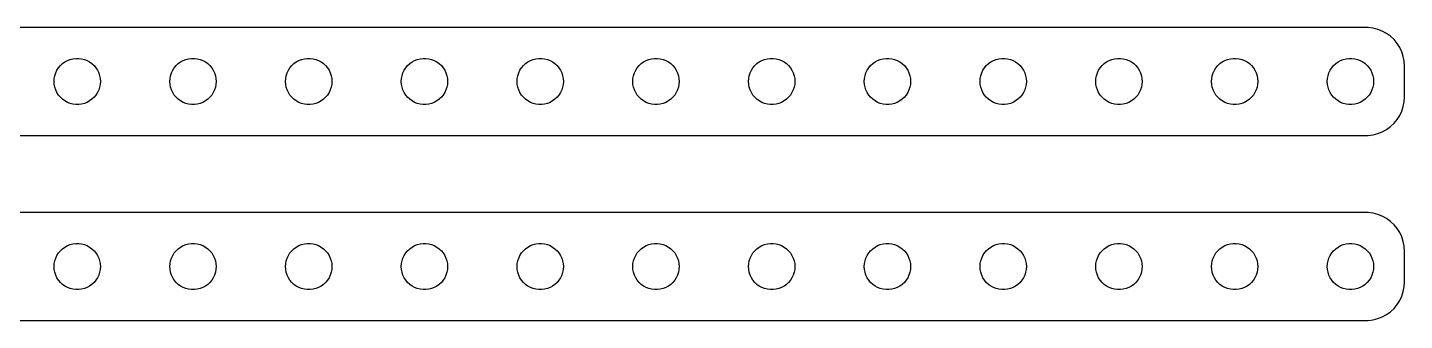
# Model space of a CAD drawing. Header units: metres. Extents: x -172 to 172, y 17 to 55.
# Drawn here: x -6.4 to 172, y 17 to 55 of the extents above; entities that cross this region are included whole.
import ezdxf

# ---------------------------------------------------------------- set-up
doc = ezdxf.new("R2010")
doc.units = ezdxf.units.M

msp = doc.modelspace()

# ---------------------------------------------------------------- linework, layer by layer
for p, q in [((167.314, 54.9901), (-167.314, 54.9901)), ((167.937, 54.9114), (167.314, 54.9901)), ((168.545, 54.7553), (167.937, 54.9114)), ((169.129, 54.5241), (168.545, 54.7553)), ((169.679, 54.2216), (169.129, 54.5241)), ((170.187, 53.8526), (169.679, 54.2216)), ((170.645, 53.4227), (170.187, 53.8526)), ((171.045, 52.9389), (170.645, 53.4227)), ((171.382, 52.4088), (171.045, 52.9389)), ((171.649, 51.8406), (171.382, 52.4088)), ((171.843, 51.2434), (171.649, 51.8406)), ((-2.427, 49.7634), (-2.1869, 50.0536)), ((-2.1869, 50.0536), (-1.9123, 50.3115)), ((-1.9123, 50.3115), (-1.6075, 50.533)), ((-1.6075, 50.533), (-1.2773, 50.7145)), ((-1.2773, 50.7145), (-0.927, 50.8532)), ((-0.927, 50.8532), (-0.5621, 50.9469)), ((-0.5621, 50.9469), (-0.1884, 50.9941)), ((-0.1884, 50.9941), (0.1884, 50.9941)), ((0.1884, 50.9941), (0.5621, 50.9469)), ((0.5621, 50.9469), (0.927, 50.8532)), ((0.927, 50.8532), (1.2773, 50.7145)), ((1.2773, 50.7145), (1.6075, 50.533)), ((1.6075, 50.533), (1.9123, 50.3115)), ((1.9123, 50.3115), (2.1869, 50.0536)), ((2.1869, 50.0536), (2.427, 49.7634)), ((12.5729, 49.7634), (12.8131, 50.0536)), ((12.8131, 50.0536), (13.0877, 50.3115)), ((13.0877, 50.3115), (13.3925, 50.533)), ((13.3925, 50.533), (13.7227, 50.7145)), ((13.7227, 50.7145), (14.0729, 50.8532)), ((14.0729, 50.8532), (14.4379, 50.9469)), ((14.4379, 50.9469), (14.8116, 50.9941)), ((14.8116, 50.9941), (15.1884, 50.9941)), ((15.1884, 50.9941), (15.5621, 50.9469)), ((15.5621, 50.9469), (15.927, 50.8532)), ((15.927, 50.8532), (16.2773, 50.7145)), ((16.2773, 50.7145), (16.6075, 50.533)), ((16.6075, 50.533), (16.9123, 50.3115)), ((16.9123, 50.3115), (17.1869, 50.0536)), ((17.1869, 50.0536), (17.427, 49.7634)), ((27.5729, 49.7634), (27.8131, 50.0536)), ((27.8131, 50.0536), (28.0877, 50.3115)), ((28.0877, 50.3115), (28.3925, 50.533)), ((28.3925, 50.533), (28.7227, 50.7145)), ((28.7227, 50.7145), (29.0729, 50.8532)), ((29.0729, 50.8532), (29.4379, 50.9469)), ((29.4379, 50.9469), (29.8116, 50.9941)), ((29.8116, 50.9941), (30.1884, 50.9941)), ((30.1884, 50.9941), (30.5621, 50.9469)), ((30.5621, 50.9469), (30.927, 50.8532)), ((30.927, 50.8532), (31.2773, 50.7145)), ((31.2773, 50.7145), (31.6075, 50.533)), ((31.6075, 50.533), (31.9123, 50.3115)), ((31.9123, 50.3115), (32.1869, 50.0536)), ((32.1869, 50.0536), (32.427, 49.7634)), ((42.5729, 49.7634), (42.8131, 50.0536)), ((42.8131, 50.0536), (43.0877, 50.3115)), ((43.0877, 50.3115), (43.3925, 50.533)), ((43.3925, 50.533), (43.7227, 50.7145)), ((43.7227, 50.7145), (44.0729, 50.8532)), ((44.0729, 50.8532), (44.4379, 50.9469)), ((44.4379, 50.9469), (44.8116, 50.9941)), ((44.8116, 50.9941), (45.1884, 50.9941)), ((45.1884, 50.9941), (45.5621, 50.9469)), ((45.5621, 50.9469), (45.927, 50.8532)), ((45.927, 50.8532), (46.2773, 50.7145)), ((46.2773, 50.7145), (46.6075, 50.533)), ((46.6075, 50.533), (46.9123, 50.3115)), ((46.9123, 50.3115), (47.1869, 50.0536)), ((47.1869, 50.0536), (47.427, 49.7634)), ((57.5729, 49.7634), (57.8131, 50.0536)), ((57.8131, 50.0536), (58.0877, 50.3115)), ((58.0877, 50.3115), (58.3925, 50.533)), ((58.3925, 50.533), (58.7227, 50.7145)), ((58.7227, 50.7145), (59.0729, 50.8532)), ((59.0729, 50.8532), (59.4379, 50.9469)), ((59.4379, 50.9469), (59.8116, 50.9941)), ((59.8116, 50.9941), (60.1884, 50.9941)), ((60.1884, 50.9941), (60.5621, 50.9469)), ((60.5621, 50.9469), (60.927, 50.8532)), ((60.927, 50.8532), (61.2773, 50.7145)), ((61.2773, 50.7145), (61.6075, 50.533)), ((61.6075, 50.533), (61.9123, 50.3115)), ((61.9123, 50.3115), (62.1869, 50.0536)), ((62.1869, 50.0536), (62.427, 49.7634)), ((72.573, 49.7634), (72.8131, 50.0536)), ((72.8131, 50.0536), (73.0877, 50.3115)), ((73.0877, 50.3115), (73.3925, 50.533)), ((73.3925, 50.533), (73.7227, 50.7145)), ((73.7227, 50.7145), (74.073, 50.8532)), ((74.073, 50.8532), (74.4379, 50.9469)), ((74.4379, 50.9469), (74.8116, 50.9941)), ((74.8116, 50.9941), (75.1884, 50.9941)), ((75.1884, 50.9941), (75.5621, 50.9469)), ((75.5621, 50.9469), (75.927, 50.8532)), ((75.927, 50.8532), (76.2773, 50.7145)), ((76.2773, 50.7145), (76.6075, 50.533)), ((76.6075, 50.533), (76.9123, 50.3115)), ((76.9123, 50.3115), (77.1869, 50.0536)), ((77.1869, 50.0536), (77.427, 49.7634)), ((87.573, 49.7634), (87.8131, 50.0536)), ((87.8131, 50.0536), (88.0877, 50.3115)), ((88.0877, 50.3115), (88.3925, 50.533)), ((88.3925, 50.533), (88.7227, 50.7145)), ((88.7227, 50.7145), (89.073, 50.8532)), ((89.073, 50.8532), (89.4379, 50.9469)), ((89.4379, 50.9469), (89.8116, 50.9941)), ((89.8116, 50.9941), (90.1884, 50.9941)), ((90.1884, 50.9941), (90.5621, 50.9469)), ((90.5621, 50.9469), (90.927, 50.8532)), ((90.927, 50.8532), (91.2773, 50.7145)), ((91.2773, 50.7145), (91.6075, 50.533)), ((91.6075, 50.533), (91.9123, 50.3115)), ((91.9123, 50.3115), (92.1869, 50.0536)), ((92.1869, 50.0536), (92.427, 49.7634)), ((102.573, 49.7634), (102.813, 50.0536)), ((102.813, 50.0536), (103.088, 50.3115)), ((103.088, 50.3115), (103.393, 50.533)), ((103.393, 50.533), (103.723, 50.7145)), ((103.723, 50.7145), (104.073, 50.8532)), ((104.073, 50.8532), (104.438, 50.9469)), ((104.438, 50.9469), (104.812, 50.9941)), ((104.812, 50.9941), (105.188, 50.9941)), ((105.188, 50.9941), (105.562, 50.9469)), ((105.562, 50.9469), (105.927, 50.8532)), ((105.927, 50.8532), (106.277, 50.7145)), ((106.277, 50.7145), (106.607, 50.533)), ((106.607, 50.533), (106.912, 50.3115)), ((106.912, 50.3115), (107.187, 50.0536)), ((107.187, 50.0536), (107.427, 49.7634)), ((117.573, 49.7634), (117.813, 50.0536)), ((117.813, 50.0536), (118.088, 50.3115)), ((118.088, 50.3115), (118.393, 50.533)), ((118.393, 50.533), (118.723, 50.7145)), ((118.723, 50.7145), (119.073, 50.8532)), ((119.073, 50.8532), (119.438, 50.9469)), ((119.438, 50.9469), (119.812, 50.9941)), ((119.812, 50.9941), (120.188, 50.9941)), ((120.188, 50.9941), (120.562, 50.9469)), ((120.562, 50.9469), (120.927, 50.8532)), ((120.927, 50.8532), (121.277, 50.7145)), ((121.277, 50.7145), (121.607, 50.533)), ((121.607, 50.533), (121.912, 50.3115)), ((121.912, 50.3115), (122.187, 50.0536)), ((122.187, 50.0536), (122.427, 49.7634)), ((132.573, 49.7634), (132.813, 50.0536)), ((132.813, 50.0536), (133.088, 50.3115)), ((133.088, 50.3115), (133.393, 50.533)), ((133.393, 50.533), (133.723, 50.7145)), ((133.723, 50.7145), (134.073, 50.8532)), ((134.073, 50.8532), (134.438, 50.9469)), ((134.438, 50.9469), (134.812, 50.9941)), ((134.812, 50.9941), (135.188, 50.9941)), ((135.188, 50.9941), (135.562, 50.9469)), ((135.562, 50.9469), (135.927, 50.8532)), ((135.927, 50.8532), (136.277, 50.7145)), ((136.277, 50.7145), (136.607, 50.533)), ((136.607, 50.533), (136.912, 50.3115)), ((136.912, 50.3115), (137.187, 50.0536)), ((137.187, 50.0536), (137.427, 49.7634)), ((147.573, 49.7634), (147.813, 50.0536)), ((147.813, 50.0536), (148.088, 50.3115)), ((148.088, 50.3115), (148.393, 50.533)), ((148.393, 50.533), (148.723, 50.7145)), ((148.723, 50.7145), (149.073, 50.8532)), ((149.073, 50.8532), (149.438, 50.9469)), ((149.438, 50.9469), (149.812, 50.9941)), ((149.812, 50.9941), (150.188, 50.9941)), ((150.188, 50.9941), (150.562, 50.9469)), ((150.562, 50.9469), (150.927, 50.8532)), ((150.927, 50.8532), (151.277, 50.7145)), ((151.277, 50.7145), (151.607, 50.533)), ((151.607, 50.533), (151.912, 50.3115)), ((151.912, 50.3115), (152.187, 50.0536)), ((152.187, 50.0536), (152.427, 49.7634)), ((162.573, 49.7634), (162.813, 50.0536)), ((162.813, 50.0536), (163.088, 50.3115)), ((163.088, 50.3115), (163.393, 50.533)), ((163.393, 50.533), (163.723, 50.7145)), ((163.723, 50.7145), (164.073, 50.8532)), ((164.073, 50.8532), (164.438, 50.9469)), ((164.438, 50.9469), (164.812, 50.9941)), ((164.812, 50.9941), (165.188, 50.9941)), ((165.188, 50.9941), (165.562, 50.9469)), ((165.562, 50.9469), (165.927, 50.8532)), ((165.927, 50.8532), (166.277, 50.7145)), ((166.277, 50.7145), (166.607, 50.533)), ((166.607, 50.533), (166.912, 50.3115)), ((166.912, 50.3115), (167.187, 50.0536)), ((167.187, 50.0536), (167.427, 49.7634)), ((171.961, 50.6267), (171.843, 51.2434)), ((172, 50), (171.961, 50.6267)), ((172, 46), (172, 50)), ((-3, 48), (-2.9763, 48.376)), ((-2.9763, 48.376), (-2.9057, 48.7461)), ((-2.9057, 48.7461), (-2.7893, 49.1044)), ((-2.7893, 49.1044), (-2.6289, 49.4453)), ((-2.6289, 49.4453), (-2.427, 49.7634)), ((2.427, 49.7634), (2.6289, 49.4453)), ((2.6289, 49.4453), (2.7893, 49.1044)), ((2.7893, 49.1044), (2.9057, 48.7461)), ((2.9057, 48.7461), (2.9763, 48.376)), ((2.9763, 48.376), (3, 48)), ((12, 48), (12.0237, 48.376)), ((12.0237, 48.376), (12.0942, 48.7461)), ((12.0942, 48.7461), (12.2107, 49.1044)), ((12.2107, 49.1044), (12.3711, 49.4453)), ((12.3711, 49.4453), (12.5729, 49.7634)), ((17.427, 49.7634), (17.6289, 49.4453)), ((17.6289, 49.4453), (17.7893, 49.1044)), ((17.7893, 49.1044), (17.9057, 48.7461)), ((17.9057, 48.7461), (17.9763, 48.376)), ((17.9763, 48.376), (18, 48)), ((27, 48), (27.0237, 48.376)), ((27.0237, 48.376), (27.0942, 48.7461)), ((27.0942, 48.7461), (27.2107, 49.1044)), ((27.2107, 49.1044), (27.3711, 49.4453)), ((27.3711, 49.4453), (27.5729, 49.7634)), ((32.427, 49.7634), (32.6289, 49.4453)), ((32.6289, 49.4453), (32.7893, 49.1044)), ((32.7893, 49.1044), (32.9057, 48.7461)), ((32.9057, 48.7461), (32.9763, 48.376)), ((32.9763, 48.376), (33, 48)), ((42, 48), (42.0237, 48.376)), ((42.0237, 48.376), (42.0942, 48.7461)), ((42.0942, 48.7461), (42.2107, 49.1044)), ((42.2107, 49.1044), (42.3711, 49.4453)), ((42.3711, 49.4453), (42.5729, 49.7634)), ((47.427, 49.7634), (47.6289, 49.4453)), ((47.6289, 49.4453), (47.7893, 49.1044)), ((47.7893, 49.1044), (47.9057, 48.7461)), ((47.9057, 48.7461), (47.9763, 48.376)), ((47.9763, 48.376), (48, 48)), ((57, 48), (57.0237, 48.376)), ((57.0237, 48.376), (57.0942, 48.7461)), ((57.0942, 48.7461), (57.2107, 49.1044)), ((57.2107, 49.1044), (57.3711, 49.4453)), ((57.3711, 49.4453), (57.5729, 49.7634)), ((62.427, 49.7634), (62.6289, 49.4453)), ((62.6289, 49.4453), (62.7893, 49.1044)), ((62.7893, 49.1044), (62.9057, 48.7461)), ((62.9057, 48.7461), (62.9763, 48.376)), ((62.9763, 48.376), (63, 48)), ((72, 48), (72.0237, 48.376)), ((72.0237, 48.376), (72.0943, 48.7461)), ((72.0943, 48.7461), (72.2107, 49.1044)), ((72.2107, 49.1044), (72.3711, 49.4453)), ((72.3711, 49.4453), (72.573, 49.7634)), ((77.427, 49.7634), (77.6289, 49.4453)), ((77.6289, 49.4453), (77.7893, 49.1044)), ((77.7893, 49.1044), (77.9057, 48.7461)), ((77.9057, 48.7461), (77.9763, 48.376)), ((77.9763, 48.376), (78, 48)), ((87, 48), (87.0237, 48.376)), ((87.0237, 48.376), (87.0943, 48.7461)), ((87.0943, 48.7461), (87.2107, 49.1044)), ((87.2107, 49.1044), (87.3711, 49.4453)), ((87.3711, 49.4453), (87.573, 49.7634)), ((92.427, 49.7634), (92.6289, 49.4453)), ((92.6289, 49.4453), (92.7893, 49.1044)), ((92.7893, 49.1044), (92.9057, 48.7461)), ((92.9057, 48.7461), (92.9763, 48.376)), ((92.9763, 48.376), (93, 48)), ((102, 48), (102.024, 48.376)), ((102.024, 48.376), (102.094, 48.7461)), ((102.094, 48.7461), (102.211, 49.1044)), ((102.211, 49.1044), (102.371, 49.4453)), ((102.371, 49.4453), (102.573, 49.7634)), ((107.427, 49.7634), (107.629, 49.4453)), ((107.629, 49.4453), (107.789, 49.1044)), ((107.789, 49.1044), (107.906, 48.7461)), ((107.906, 48.7461), (107.976, 48.376)), ((107.976, 48.376), (108, 48)), ((117, 48), (117.024, 48.376)), ((117.024, 48.376), (117.094, 48.7461)), ((117.094, 48.7461), (117.211, 49.1044)), ((117.211, 49.1044), (117.371, 49.4453)), ((117.371, 49.4453), (117.573, 49.7634)), ((122.427, 49.7634), (122.629, 49.4453)), ((122.629, 49.4453), (122.789, 49.1044)), ((122.789, 49.1044), (122.906, 48.7461)), ((122.906, 48.7461), (122.976, 48.376)), ((122.976, 48.376), (123, 48)), ((132, 48), (132.024, 48.376)), ((132.024, 48.376), (132.094, 48.7461)), ((132.094, 48.7461), (132.211, 49.1044)), ((132.211, 49.1044), (132.371, 49.4453)), ((132.371, 49.4453), (132.573, 49.7634)), ((137.427, 49.7634), (137.629, 49.4453)), ((137.629, 49.4453), (137.789, 49.1044)), ((137.789, 49.1044), (137.906, 48.7461)), ((137.906, 48.7461), (137.976, 48.376)), ((137.976, 48.376), (138, 48)), ((147, 48), (147.024, 48.376)), ((147.024, 48.376), (147.094, 48.7461)), ((147.094, 48.7461), (147.211, 49.1044)), ((147.211, 49.1044), (147.371, 49.4453)), ((147.371, 49.4453), (147.573, 49.7634)), ((152.427, 49.7634), (152.629, 49.4453)), ((152.629, 49.4453), (152.789, 49.1044)), ((152.789, 49.1044), (152.906, 48.7461)), ((152.906, 48.7461), (152.976, 48.376)), ((152.976, 48.376), (153, 48)), ((162, 48), (162.024, 48.376)), ((162.024, 48.376), (162.094, 48.7461)), ((162.094, 48.7461), (162.211, 49.1044)), ((162.211, 49.1044), (162.371, 49.4453)), ((162.371, 49.4453), (162.573, 49.7634)), ((167.427, 49.7634), (167.629, 49.4453)), ((167.629, 49.4453), (167.789, 49.1044)), ((167.789, 49.1044), (167.906, 48.7461)), ((167.906, 48.7461), (167.976, 48.376)), ((167.976, 48.376), (168, 48)), ((-2.9763, 47.624), (-3, 48)), ((-2.9057, 47.2539), (-2.9763, 47.624)), ((-2.7893, 46.8956), (-2.9057, 47.2539)), ((-2.6289, 46.5547), (-2.7893, 46.8956)), ((-2.427, 46.2366), (-2.6289, 46.5547)), ((2.6289, 46.5547), (2.427, 46.2366)), ((2.7893, 46.8956), (2.6289, 46.5547)), ((2.9057, 47.2539), (2.7893, 46.8956)), ((2.9763, 47.624), (2.9057, 47.2539)), ((3, 48), (2.9763, 47.624)), ((12.0237, 47.624), (12, 48)), ((12.0942, 47.2539), (12.0237, 47.624)), ((12.2107, 46.8956), (12.0942, 47.2539)), ((12.3711, 46.5547), (12.2107, 46.8956)), ((12.5729, 46.2366), (12.3711, 46.5547)), ((17.6289, 46.5547), (17.427, 46.2366)), ((17.7893, 46.8956), (17.6289, 46.5547)), ((17.9057, 47.2539), (17.7893, 46.8956)), ((17.9763, 47.624), (17.9057, 47.2539)), ((18, 48), (17.9763, 47.624)), ((27.0237, 47.624), (27, 48)), ((27.0942, 47.2539), (27.0237, 47.624)), ((27.2107, 46.8956), (27.0942, 47.2539)), ((27.3711, 46.5547), (27.2107, 46.8956)), ((27.5729, 46.2366), (27.3711, 46.5547)), ((32.6289, 46.5547), (32.427, 46.2366)), ((32.7893, 46.8956), (32.6289, 46.5547)), ((32.9057, 47.2539), (32.7893, 46.8956)), ((32.9763, 47.624), (32.9057, 47.2539)), ((33, 48), (32.9763, 47.624)), ((42.0237, 47.624), (42, 48)), ((42.0942, 47.2539), (42.0237, 47.624)), ((42.2107, 46.8956), (42.0942, 47.2539)), ((42.3711, 46.5547), (42.2107, 46.8956)), ((42.5729, 46.2366), (42.3711, 46.5547)), ((47.6289, 46.5547), (47.427, 46.2366)), ((47.7893, 46.8956), (47.6289, 46.5547)), ((47.9057, 47.2539), (47.7893, 46.8956)), ((47.9763, 47.624), (47.9057, 47.2539)), ((48, 48), (47.9763, 47.624)), ((57.0237, 47.624), (57, 48)), ((57.0942, 47.2539), (57.0237, 47.624)), ((57.2107, 46.8956), (57.0942, 47.2539)), ((57.3711, 46.5547), (57.2107, 46.8956)), ((57.5729, 46.2366), (57.3711, 46.5547)), ((62.6289, 46.5547), (62.427, 46.2366)), ((62.7893, 46.8956), (62.6289, 46.5547)), ((62.9057, 47.2539), (62.7893, 46.8956)), ((62.9763, 47.624), (62.9057, 47.2539)), ((63, 48), (62.9763, 47.624)), ((72.0237, 47.624), (72, 48)), ((72.0943, 47.2539), (72.0237, 47.624)), ((72.2107, 46.8956), (72.0943, 47.2539)), ((72.3711, 46.5547), (72.2107, 46.8956)), ((72.573, 46.2366), (72.3711, 46.5547)), ((77.6289, 46.5547), (77.427, 46.2366)), ((77.7893, 46.8956), (77.6289, 46.5547)), ((77.9057, 47.2539), (77.7893, 46.8956)), ((77.9763, 47.624), (77.9057, 47.2539)), ((78, 48), (77.9763, 47.624)), ((87.0237, 47.624), (87, 48)), ((87.0943, 47.2539), (87.0237, 47.624)), ((87.2107, 46.8956), (87.0943, 47.2539)), ((87.3711, 46.5547), (87.2107, 46.8956)), ((87.573, 46.2366), (87.3711, 46.5547)), ((92.6289, 46.5547), (92.427, 46.2366)), ((92.7893, 46.8956), (92.6289, 46.5547)), ((92.9057, 47.2539), (92.7893, 46.8956)), ((92.9763, 47.624), (92.9057, 47.2539)), ((93, 48), (92.9763, 47.624)), ((102.024, 47.624), (102, 48)), ((102.094, 47.2539), (102.024, 47.624)), ((102.211, 46.8956), (102.094, 47.2539)), ((102.371, 46.5547), (102.211, 46.8956)), ((102.573, 46.2366), (102.371, 46.5547)), ((107.629, 46.5547), (107.427, 46.2366)), ((107.789, 46.8956), (107.629, 46.5547)), ((107.906, 47.2539), (107.789, 46.8956)), ((107.976, 47.624), (107.906, 47.2539)), ((108, 48), (107.976, 47.624)), ((117.024, 47.624), (117, 48)), ((117.094, 47.2539), (117.024, 47.624)), ((117.211, 46.8956), (117.094, 47.2539)), ((117.371, 46.5547), (117.211, 46.8956)), ((117.573, 46.2366), (117.371, 46.5547)), ((122.629, 46.5547), (122.427, 46.2366)), ((122.789, 46.8956), (122.629, 46.5547)), ((122.906, 47.2539), (122.789, 46.8956)), ((122.976, 47.624), (122.906, 47.2539)), ((123, 48), (122.976, 47.624)), ((132.024, 47.624), (132, 48)), ((132.094, 47.2539), (132.024, 47.624)), ((132.211, 46.8956), (132.094, 47.2539)), ((132.371, 46.5547), (132.211, 46.8956)), ((132.573, 46.2366), (132.371, 46.5547)), ((137.629, 46.5547), (137.427, 46.2366)), ((137.789, 46.8956), (137.629, 46.5547)), ((137.906, 47.2539), (137.789, 46.8956)), ((137.976, 47.624), (137.906, 47.2539)), ((138, 48), (137.976, 47.624)), ((147.024, 47.624), (147, 48)), ((147.094, 47.2539), (147.024, 47.624)), ((147.211, 46.8956), (147.094, 47.2539)), ((147.371, 46.5547), (147.211, 46.8956)), ((147.573, 46.2366), (147.371, 46.5547)), ((152.629, 46.5547), (152.427, 46.2366)), ((152.789, 46.8956), (152.629, 46.5547)), ((152.906, 47.2539), (152.789, 46.8956)), ((152.976, 47.624), (152.906, 47.2539)), ((153, 48), (152.976, 47.624)), ((162.024, 47.624), (162, 48)), ((162.094, 47.2539), (162.024, 47.624)), ((162.211, 46.8956), (162.094, 47.2539)), ((162.371, 46.5547), (162.211, 46.8956)), ((162.573, 46.2366), (162.371, 46.5547)), ((167.629, 46.5547), (167.427, 46.2366)), ((167.789, 46.8956), (167.629, 46.5547)), ((167.906, 47.2539), (167.789, 46.8956)), ((167.976, 47.624), (167.906, 47.2539)), ((168, 48), (167.976, 47.624)), ((-2.1869, 45.9464), (-2.427, 46.2366)), ((-1.9123, 45.6885), (-2.1869, 45.9464)), ((-1.6075, 45.467), (-1.9123, 45.6885)), ((-1.2773, 45.2855), (-1.6075, 45.467)), ((-0.927, 45.1468), (-1.2773, 45.2855)), ((-0.5621, 45.0531), (-0.927, 45.1468)), ((-0.1884, 45.0059), (-0.5621, 45.0531)), ((0.1884, 45.0059), (-0.1884, 45.0059)), ((0.5621, 45.0531), (0.1884, 45.0059)), ((0.927, 45.1468), (0.5621, 45.0531)), ((1.2773, 45.2855), (0.927, 45.1468)), ((1.6075, 45.467), (1.2773, 45.2855)), ((1.9123, 45.6885), (1.6075, 45.467)), ((2.1869, 45.9464), (1.9123, 45.6885)), ((2.427, 46.2366), (2.1869, 45.9464)), ((12.8131, 45.9464), (12.5729, 46.2366)), ((13.0877, 45.6885), (12.8131, 45.9464)), ((13.3925, 45.467), (13.0877, 45.6885)), ((13.7227, 45.2855), (13.3925, 45.467)), ((14.0729, 45.1468), (13.7227, 45.2855)), ((14.4379, 45.0531), (14.0729, 45.1468)), ((14.8116, 45.0059), (14.4379, 45.0531)), ((15.1884, 45.0059), (14.8116, 45.0059)), ((15.5621, 45.0531), (15.1884, 45.0059)), ((15.927, 45.1468), (15.5621, 45.0531)), ((16.2773, 45.2855), (15.927, 45.1468)), ((16.6075, 45.467), (16.2773, 45.2855)), ((16.9123, 45.6885), (16.6075, 45.467)), ((17.1869, 45.9464), (16.9123, 45.6885)), ((17.427, 46.2366), (17.1869, 45.9464)), ((27.8131, 45.9464), (27.5729, 46.2366)), ((28.0877, 45.6885), (27.8131, 45.9464)), ((28.3925, 45.467), (28.0877, 45.6885)), ((28.7227, 45.2855), (28.3925, 45.467)), ((29.0729, 45.1468), (28.7227, 45.2855)), ((29.4379, 45.0531), (29.0729, 45.1468)), ((29.8116, 45.0059), (29.4379, 45.0531)), ((30.1884, 45.0059), (29.8116, 45.0059)), ((30.5621, 45.0531), (30.1884, 45.0059)), ((30.927, 45.1468), (30.5621, 45.0531)), ((31.2773, 45.2855), (30.927, 45.1468)), ((31.6075, 45.467), (31.2773, 45.2855)), ((31.9123, 45.6885), (31.6075, 45.467)), ((32.1869, 45.9464), (31.9123, 45.6885)), ((32.427, 46.2366), (32.1869, 45.9464)), ((42.8131, 45.9464), (42.5729, 46.2366)), ((43.0877, 45.6885), (42.8131, 45.9464)), ((43.3925, 45.467), (43.0877, 45.6885)), ((43.7227, 45.2855), (43.3925, 45.467)), ((44.0729, 45.1468), (43.7227, 45.2855)), ((44.4379, 45.0531), (44.0729, 45.1468)), ((44.8116, 45.0059), (44.4379, 45.0531)), ((45.1884, 45.0059), (44.8116, 45.0059)), ((45.5621, 45.0531), (45.1884, 45.0059)), ((45.927, 45.1468), (45.5621, 45.0531)), ((46.2773, 45.2855), (45.927, 45.1468)), ((46.6075, 45.467), (46.2773, 45.2855)), ((46.9123, 45.6885), (46.6075, 45.467)), ((47.1869, 45.9464), (46.9123, 45.6885)), ((47.427, 46.2366), (47.1869, 45.9464)), ((57.8131, 45.9464), (57.5729, 46.2366)), ((58.0877, 45.6885), (57.8131, 45.9464)), ((58.3925, 45.467), (58.0877, 45.6885)), ((58.7227, 45.2855), (58.3925, 45.467)), ((59.0729, 45.1468), (58.7227, 45.2855)), ((59.4379, 45.0531), (59.0729, 45.1468)), ((59.8116, 45.0059), (59.4379, 45.0531)), ((60.1884, 45.0059), (59.8116, 45.0059)), ((60.5621, 45.0531), (60.1884, 45.0059)), ((60.927, 45.1468), (60.5621, 45.0531)), ((61.2773, 45.2855), (60.927, 45.1468)), ((61.6075, 45.467), (61.2773, 45.2855)), ((61.9123, 45.6885), (61.6075, 45.467)), ((62.1869, 45.9464), (61.9123, 45.6885)), ((62.427, 46.2366), (62.1869, 45.9464)), ((72.8131, 45.9464), (72.573, 46.2366)), ((73.0877, 45.6885), (72.8131, 45.9464)), ((73.3925, 45.467), (73.0877, 45.6885)), ((73.7227, 45.2855), (73.3925, 45.467)), ((74.073, 45.1468), (73.7227, 45.2855)), ((74.4379, 45.0531), (74.073, 45.1468)), ((74.8116, 45.0059), (74.4379, 45.0531)), ((75.1884, 45.0059), (74.8116, 45.0059)), ((75.5621, 45.0531), (75.1884, 45.0059)), ((75.927, 45.1468), (75.5621, 45.0531)), ((76.2773, 45.2855), (75.927, 45.1468)), ((76.6075, 45.467), (76.2773, 45.2855)), ((76.9123, 45.6885), (76.6075, 45.467)), ((77.1869, 45.9464), (76.9123, 45.6885)), ((77.427, 46.2366), (77.1869, 45.9464)), ((87.8131, 45.9464), (87.573, 46.2366)), ((88.0877, 45.6885), (87.8131, 45.9464)), ((88.3925, 45.467), (88.0877, 45.6885)), ((88.7227, 45.2855), (88.3925, 45.467)), ((89.073, 45.1468), (88.7227, 45.2855)), ((89.4379, 45.0531), (89.073, 45.1468)), ((89.8116, 45.0059), (89.4379, 45.0531)), ((90.1884, 45.0059), (89.8116, 45.0059)), ((90.5621, 45.0531), (90.1884, 45.0059)), ((90.927, 45.1468), (90.5621, 45.0531)), ((91.2773, 45.2855), (90.927, 45.1468)), ((91.6075, 45.467), (91.2773, 45.2855)), ((91.9123, 45.6885), (91.6075, 45.467)), ((92.1869, 45.9464), (91.9123, 45.6885)), ((92.427, 46.2366), (92.1869, 45.9464)), ((102.813, 45.9464), (102.573, 46.2366)), ((103.088, 45.6885), (102.813, 45.9464)), ((103.393, 45.467), (103.088, 45.6885)), ((103.723, 45.2855), (103.393, 45.467)), ((104.073, 45.1468), (103.723, 45.2855)), ((104.438, 45.0531), (104.073, 45.1468)), ((104.812, 45.0059), (104.438, 45.0531)), ((105.188, 45.0059), (104.812, 45.0059)), ((105.562, 45.0531), (105.188, 45.0059)), ((105.927, 45.1468), (105.562, 45.0531)), ((106.277, 45.2855), (105.927, 45.1468)), ((106.607, 45.467), (106.277, 45.2855)), ((106.912, 45.6885), (106.607, 45.467)), ((107.187, 45.9464), (106.912, 45.6885)), ((107.427, 46.2366), (107.187, 45.9464)), ((117.813, 45.9464), (117.573, 46.2366)), ((118.088, 45.6885), (117.813, 45.9464)), ((118.393, 45.467), (118.088, 45.6885)), ((118.723, 45.2855), (118.393, 45.467)), ((119.073, 45.1468), (118.723, 45.2855)), ((119.438, 45.0531), (119.073, 45.1468)), ((119.812, 45.0059), (119.438, 45.0531)), ((120.188, 45.0059), (119.812, 45.0059)), ((120.562, 45.0531), (120.188, 45.0059)), ((120.927, 45.1468), (120.562, 45.0531)), ((121.277, 45.2855), (120.927, 45.1468)), ((121.607, 45.467), (121.277, 45.2855)), ((121.912, 45.6885), (121.607, 45.467)), ((122.187, 45.9464), (121.912, 45.6885)), ((122.427, 46.2366), (122.187, 45.9464)), ((132.813, 45.9464), (132.573, 46.2366)), ((133.088, 45.6885), (132.813, 45.9464)), ((133.393, 45.467), (133.088, 45.6885)), ((133.723, 45.2855), (133.393, 45.467)), ((134.073, 45.1468), (133.723, 45.2855)), ((134.438, 45.0531), (134.073, 45.1468)), ((134.812, 45.0059), (134.438, 45.0531)), ((135.188, 45.0059), (134.812, 45.0059)), ((135.562, 45.0531), (135.188, 45.0059)), ((135.927, 45.1468), (135.562, 45.0531)), ((136.277, 45.2855), (135.927, 45.1468)), ((136.607, 45.467), (136.277, 45.2855)), ((136.912, 45.6885), (136.607, 45.467)), ((137.187, 45.9464), (136.912, 45.6885)), ((137.427, 46.2366), (137.187, 45.9464)), ((147.813, 45.9464), (147.573, 46.2366)), ((148.088, 45.6885), (147.813, 45.9464)), ((148.393, 45.467), (148.088, 45.6885)), ((148.723, 45.2855), (148.393, 45.467)), ((149.073, 45.1468), (148.723, 45.2855)), ((149.438, 45.0531), (149.073, 45.1468)), ((149.812, 45.0059), (149.438, 45.0531)), ((150.188, 45.0059), (149.812, 45.0059)), ((150.562, 45.0531), (150.188, 45.0059)), ((150.927, 45.1468), (150.562, 45.0531)), ((151.277, 45.2855), (150.927, 45.1468)), ((151.607, 45.467), (151.277, 45.2855)), ((151.912, 45.6885), (151.607, 45.467)), ((152.187, 45.9464), (151.912, 45.6885)), ((152.427, 46.2366), (152.187, 45.9464)), ((162.813, 45.9464), (162.573, 46.2366)), ((163.088, 45.6885), (162.813, 45.9464)), ((163.393, 45.467), (163.088, 45.6885)), ((163.723, 45.2855), (163.393, 45.467)), ((164.073, 45.1468), (163.723, 45.2855)), ((164.438, 45.0531), (164.073, 45.1468)), ((164.812, 45.0059), (164.438, 45.0531)), ((165.188, 45.0059), (164.812, 45.0059)), ((165.562, 45.0531), (165.188, 45.0059)), ((165.927, 45.1468), (165.562, 45.0531)), ((166.277, 45.2855), (165.927, 45.1468)), ((166.607, 45.467), (166.277, 45.2855)), ((166.912, 45.6885), (166.607, 45.467)), ((167.187, 45.9464), (166.912, 45.6885)), ((167.427, 46.2366), (167.187, 45.9464)), ((171.649, 44.1594), (171.843, 44.7566)), ((171.843, 44.7566), (171.961, 45.3733)), ((171.961, 45.3733), (172, 46)), ((170.645, 42.5773), (171.045, 43.0611)), ((171.045, 43.0611), (171.382, 43.5912)), ((171.382, 43.5912), (171.649, 44.1594)), ((167.314, 41.0099), (167.937, 41.0886)), ((167.937, 41.0886), (168.545, 41.2447)), ((168.545, 41.2447), (169.129, 41.4759)), ((169.129, 41.4759), (169.679, 41.7784)), ((169.679, 41.7784), (170.187, 42.1474)), ((170.187, 42.1474), (170.645, 42.5773)), ((-167.314, 41.0099), (167.314, 41.0099)), ((167.314, 30.9901), (-167.314, 30.9901)), ((167.937, 30.9114), (167.314, 30.9901)), ((168.545, 30.7553), (167.937, 30.9114)), ((169.129, 30.5241), (168.545, 30.7553)), ((169.679, 30.2216), (169.129, 30.5241)), ((170.187, 29.8526), (169.679, 30.2216)), ((170.645, 29.4227), (170.187, 29.8526)), ((171.045, 28.9389), (170.645, 29.4227)), ((171.382, 28.4088), (171.045, 28.9389)), ((-1.2773, 26.7145), (-0.927, 26.8532)), ((-0.927, 26.8532), (-0.5621, 26.9469)), ((-0.5621, 26.9469), (-0.1884, 26.9941)), ((-0.1884, 26.9941), (0.1884, 26.9941)), ((0.1884, 26.9941), (0.5621, 26.9469)), ((0.5621, 26.9469), (0.927, 26.8532)), ((0.927, 26.8532), (1.2773, 26.7145)), ((13.7227, 26.7145), (14.0729, 26.8532)), ((14.0729, 26.8532), (14.4379, 26.9469)), ((14.4379, 26.9469), (14.8116, 26.9941)), ((14.8116, 26.9941), (15.1884, 26.9941)), ((15.1884, 26.9941), (15.5621, 26.9469)), ((15.5621, 26.9469), (15.927, 26.8532)), ((15.927, 26.8532), (16.2773, 26.7145)), ((28.7227, 26.7145), (29.0729, 26.8532)), ((29.0729, 26.8532), (29.4379, 26.9469)), ((29.4379, 26.9469), (29.8116, 26.9941)), ((29.8116, 26.9941), (30.1884, 26.9941)), ((30.1884, 26.9941), (30.5621, 26.9469)), ((30.5621, 26.9469), (30.927, 26.8532)), ((30.927, 26.8532), (31.2773, 26.7145)), ((43.7227, 26.7145), (44.0729, 26.8532)), ((44.0729, 26.8532), (44.4379, 26.9469)), ((44.4379, 26.9469), (44.8116, 26.9941)), ((44.8116, 26.9941), (45.1884, 26.9941)), ((45.1884, 26.9941), (45.5621, 26.9469)), ((45.5621, 26.9469), (45.927, 26.8532)), ((45.927, 26.8532), (46.2773, 26.7145)), ((58.7227, 26.7145), (59.0729, 26.8532)), ((59.0729, 26.8532), (59.4379, 26.9469)), ((59.4379, 26.9469), (59.8116, 26.9941)), ((59.8116, 26.9941), (60.1884, 26.9941)), ((60.1884, 26.9941), (60.5621, 26.9469)), ((60.5621, 26.9469), (60.927, 26.8532)), ((60.927, 26.8532), (61.2773, 26.7145)), ((73.7227, 26.7145), (74.073, 26.8532)), ((74.073, 26.8532), (74.4379, 26.9469)), ((74.4379, 26.9469), (74.8116, 26.9941)), ((74.8116, 26.9941), (75.1884, 26.9941)), ((75.1884, 26.9941), (75.5621, 26.9469)), ((75.5621, 26.9469), (75.927, 26.8532)), ((75.927, 26.8532), (76.2773, 26.7145)), ((88.7227, 26.7145), (89.073, 26.8532)), ((89.073, 26.8532), (89.4379, 26.9469)), ((89.4379, 26.9469), (89.8116, 26.9941)), ((89.8116, 26.9941), (90.1884, 26.9941)), ((90.1884, 26.9941), (90.5621, 26.9469)), ((90.5621, 26.9469), (90.927, 26.8532)), ((90.927, 26.8532), (91.2773, 26.7145)), ((103.723, 26.7145), (104.073, 26.8532)), ((104.073, 26.8532), (104.438, 26.9469)), ((104.438, 26.9469), (104.812, 26.9941)), ((104.812, 26.9941), (105.188, 26.9941)), ((105.188, 26.9941), (105.562, 26.9469)), ((105.562, 26.9469), (105.927, 26.8532)), ((105.927, 26.8532), (106.277, 26.7145)), ((118.723, 26.7145), (119.073, 26.8532)), ((119.073, 26.8532), (119.438, 26.9469)), ((119.438, 26.9469), (119.812, 26.9941)), ((119.812, 26.9941), (120.188, 26.9941)), ((120.188, 26.9941), (120.562, 26.9469)), ((120.562, 26.9469), (120.927, 26.8532)), ((120.927, 26.8532), (121.277, 26.7145)), ((133.723, 26.7145), (134.073, 26.8532)), ((134.073, 26.8532), (134.438, 26.9469)), ((134.438, 26.9469), (134.812, 26.9941)), ((134.812, 26.9941), (135.188, 26.9941)), ((135.188, 26.9941), (135.562, 26.9469)), ((135.562, 26.9469), (135.927, 26.8532)), ((135.927, 26.8532), (136.277, 26.7145)), ((148.723, 26.7145), (149.073, 26.8532)), ((149.073, 26.8532), (149.438, 26.9469)), ((149.438, 26.9469), (149.812, 26.9941)), ((149.812, 26.9941), (150.188, 26.9941)), ((150.188, 26.9941), (150.562, 26.9469)), ((150.562, 26.9469), (150.927, 26.8532)), ((150.927, 26.8532), (151.277, 26.7145)), ((163.723, 26.7145), (164.073, 26.8532)), ((164.073, 26.8532), (164.438, 26.9469)), ((164.438, 26.9469), (164.812, 26.9941)), ((164.812, 26.9941), (165.188, 26.9941)), ((165.188, 26.9941), (165.562, 26.9469)), ((165.562, 26.9469), (165.927, 26.8532)), ((165.927, 26.8532), (166.277, 26.7145)), ((171.649, 27.8406), (171.382, 28.4088)), ((171.843, 27.2434), (171.649, 27.8406)), ((171.961, 26.6267), (171.843, 27.2434)), ((-2.9057, 24.7461), (-2.7893, 25.1044)), ((-2.7893, 25.1044), (-2.6289, 25.4453)), ((-2.6289, 25.4453), (-2.427, 25.7634)), ((-2.427, 25.7634), (-2.1869, 26.0536)), ((-2.1869, 26.0536), (-1.9123, 26.3115)), ((-1.9123, 26.3115), (-1.6075, 26.533)), ((-1.6075, 26.533), (-1.2773, 26.7145)), ((1.2773, 26.7145), (1.6075, 26.533)), ((1.6075, 26.533), (1.9123, 26.3115)), ((1.9123, 26.3115), (2.1869, 26.0536)), ((2.1869, 26.0536), (2.427, 25.7634)), ((2.427, 25.7634), (2.6289, 25.4453)), ((2.6289, 25.4453), (2.7893, 25.1044)), ((2.7893, 25.1044), (2.9057, 24.7461)), ((12.0942, 24.7461), (12.2107, 25.1044)), ((12.2107, 25.1044), (12.3711, 25.4453)), ((12.3711, 25.4453), (12.5729, 25.7634)), ((12.5729, 25.7634), (12.8131, 26.0536)), ((12.8131, 26.0536), (13.0877, 26.3115)), ((13.0877, 26.3115), (13.3925, 26.533)), ((13.3925, 26.533), (13.7227, 26.7145)), ((16.2773, 26.7145), (16.6075, 26.533)), ((16.6075, 26.533), (16.9123, 26.3115)), ((16.9123, 26.3115), (17.1869, 26.0536)), ((17.1869, 26.0536), (17.427, 25.7634)), ((17.427, 25.7634), (17.6289, 25.4453)), ((17.6289, 25.4453), (17.7893, 25.1044)), ((17.7893, 25.1044), (17.9057, 24.7461)), ((27.0942, 24.7461), (27.2107, 25.1044)), ((27.2107, 25.1044), (27.3711, 25.4453)), ((27.3711, 25.4453), (27.5729, 25.7634)), ((27.5729, 25.7634), (27.8131, 26.0536)), ((27.8131, 26.0536), (28.0877, 26.3115)), ((28.0877, 26.3115), (28.3925, 26.533)), ((28.3925, 26.533), (28.7227, 26.7145)), ((31.2773, 26.7145), (31.6075, 26.533)), ((31.6075, 26.533), (31.9123, 26.3115)), ((31.9123, 26.3115), (32.1869, 26.0536)), ((32.1869, 26.0536), (32.427, 25.7634)), ((32.427, 25.7634), (32.6289, 25.4453)), ((32.6289, 25.4453), (32.7893, 25.1044)), ((32.7893, 25.1044), (32.9057, 24.7461)), ((42.0942, 24.7461), (42.2107, 25.1044)), ((42.2107, 25.1044), (42.3711, 25.4453)), ((42.3711, 25.4453), (42.5729, 25.7634)), ((42.5729, 25.7634), (42.8131, 26.0536)), ((42.8131, 26.0536), (43.0877, 26.3115)), ((43.0877, 26.3115), (43.3925, 26.533)), ((43.3925, 26.533), (43.7227, 26.7145)), ((46.2773, 26.7145), (46.6075, 26.533)), ((46.6075, 26.533), (46.9123, 26.3115)), ((46.9123, 26.3115), (47.1869, 26.0536)), ((47.1869, 26.0536), (47.427, 25.7634)), ((47.427, 25.7634), (47.6289, 25.4453)), ((47.6289, 25.4453), (47.7893, 25.1044)), ((47.7893, 25.1044), (47.9057, 24.7461)), ((57.0942, 24.7461), (57.2107, 25.1044)), ((57.2107, 25.1044), (57.3711, 25.4453)), ((57.3711, 25.4453), (57.5729, 25.7634)), ((57.5729, 25.7634), (57.8131, 26.0536)), ((57.8131, 26.0536), (58.0877, 26.3115)), ((58.0877, 26.3115), (58.3925, 26.533)), ((58.3925, 26.533), (58.7227, 26.7145)), ((61.2773, 26.7145), (61.6075, 26.533)), ((61.6075, 26.533), (61.9123, 26.3115)), ((61.9123, 26.3115), (62.1869, 26.0536)), ((62.1869, 26.0536), (62.427, 25.7634)), ((62.427, 25.7634), (62.6289, 25.4453)), ((62.6289, 25.4453), (62.7893, 25.1044)), ((62.7893, 25.1044), (62.9057, 24.7461)), ((72.0943, 24.7461), (72.2107, 25.1044)), ((72.2107, 25.1044), (72.3711, 25.4453)), ((72.3711, 25.4453), (72.573, 25.7634)), ((72.573, 25.7634), (72.8131, 26.0536)), ((72.8131, 26.0536), (73.0877, 26.3115)), ((73.0877, 26.3115), (73.3925, 26.533)), ((73.3925, 26.533), (73.7227, 26.7145)), ((76.2773, 26.7145), (76.6075, 26.533)), ((76.6075, 26.533), (76.9123, 26.3115)), ((76.9123, 26.3115), (77.1869, 26.0536)), ((77.1869, 26.0536), (77.427, 25.7634)), ((77.427, 25.7634), (77.6289, 25.4453)), ((77.6289, 25.4453), (77.7893, 25.1044)), ((77.7893, 25.1044), (77.9057, 24.7461)), ((87.0943, 24.7461), (87.2107, 25.1044)), ((87.2107, 25.1044), (87.3711, 25.4453)), ((87.3711, 25.4453), (87.573, 25.7634)), ((87.573, 25.7634), (87.8131, 26.0536)), ((87.8131, 26.0536), (88.0877, 26.3115)), ((88.0877, 26.3115), (88.3925, 26.533)), ((88.3925, 26.533), (88.7227, 26.7145)), ((91.2773, 26.7145), (91.6075, 26.533)), ((91.6075, 26.533), (91.9123, 26.3115)), ((91.9123, 26.3115), (92.1869, 26.0536)), ((92.1869, 26.0536), (92.427, 25.7634)), ((92.427, 25.7634), (92.6289, 25.4453)), ((92.6289, 25.4453), (92.7893, 25.1044)), ((92.7893, 25.1044), (92.9057, 24.7461)), ((102.094, 24.7461), (102.211, 25.1044)), ((102.211, 25.1044), (102.371, 25.4453)), ((102.371, 25.4453), (102.573, 25.7634)), ((102.573, 25.7634), (102.813, 26.0536)), ((102.813, 26.0536), (103.088, 26.3115)), ((103.088, 26.3115), (103.393, 26.533)), ((103.393, 26.533), (103.723, 26.7145)), ((106.277, 26.7145), (106.607, 26.533)), ((106.607, 26.533), (106.912, 26.3115)), ((106.912, 26.3115), (107.187, 26.0536)), ((107.187, 26.0536), (107.427, 25.7634)), ((107.427, 25.7634), (107.629, 25.4453)), ((107.629, 25.4453), (107.789, 25.1044)), ((107.789, 25.1044), (107.906, 24.7461)), ((117.094, 24.7461), (117.211, 25.1044)), ((117.211, 25.1044), (117.371, 25.4453)), ((117.371, 25.4453), (117.573, 25.7634)), ((117.573, 25.7634), (117.813, 26.0536)), ((117.813, 26.0536), (118.088, 26.3115)), ((118.088, 26.3115), (118.393, 26.533)), ((118.393, 26.533), (118.723, 26.7145)), ((121.277, 26.7145), (121.607, 26.533)), ((121.607, 26.533), (121.912, 26.3115)), ((121.912, 26.3115), (122.187, 26.0536)), ((122.187, 26.0536), (122.427, 25.7634)), ((122.427, 25.7634), (122.629, 25.4453)), ((122.629, 25.4453), (122.789, 25.1044)), ((122.789, 25.1044), (122.906, 24.7461)), ((132.094, 24.7461), (132.211, 25.1044)), ((132.211, 25.1044), (132.371, 25.4453)), ((132.371, 25.4453), (132.573, 25.7634)), ((132.573, 25.7634), (132.813, 26.0536)), ((132.813, 26.0536), (133.088, 26.3115)), ((133.088, 26.3115), (133.393, 26.533)), ((133.393, 26.533), (133.723, 26.7145)), ((136.277, 26.7145), (136.607, 26.533)), ((136.607, 26.533), (136.912, 26.3115)), ((136.912, 26.3115), (137.187, 26.0536)), ((137.187, 26.0536), (137.427, 25.7634)), ((137.427, 25.7634), (137.629, 25.4453)), ((137.629, 25.4453), (137.789, 25.1044)), ((137.789, 25.1044), (137.906, 24.7461)), ((147.094, 24.7461), (147.211, 25.1044)), ((147.211, 25.1044), (147.371, 25.4453)), ((147.371, 25.4453), (147.573, 25.7634)), ((147.573, 25.7634), (147.813, 26.0536)), ((147.813, 26.0536), (148.088, 26.3115)), ((148.088, 26.3115), (148.393, 26.533)), ((148.393, 26.533), (148.723, 26.7145)), ((151.277, 26.7145), (151.607, 26.533)), ((151.607, 26.533), (151.912, 26.3115)), ((151.912, 26.3115), (152.187, 26.0536)), ((152.187, 26.0536), (152.427, 25.7634)), ((152.427, 25.7634), (152.629, 25.4453)), ((152.629, 25.4453), (152.789, 25.1044)), ((152.789, 25.1044), (152.906, 24.7461)), ((162.094, 24.7461), (162.211, 25.1044)), ((162.211, 25.1044), (162.371, 25.4453)), ((162.371, 25.4453), (162.573, 25.7634)), ((162.573, 25.7634), (162.813, 26.0536)), ((162.813, 26.0536), (163.088, 26.3115)), ((163.088, 26.3115), (163.393, 26.533)), ((163.393, 26.533), (163.723, 26.7145)), ((166.277, 26.7145), (166.607, 26.533)), ((166.607, 26.533), (166.912, 26.3115)), ((166.912, 26.3115), (167.187, 26.0536)), ((167.187, 26.0536), (167.427, 25.7634)), ((167.427, 25.7634), (167.629, 25.4453)), ((167.629, 25.4453), (167.789, 25.1044)), ((167.789, 25.1044), (167.906, 24.7461)), ((172, 26), (171.961, 26.6267)), ((172, 22), (172, 26)), ((-3, 24), (-2.9763, 24.376)), ((-2.9763, 23.624), (-3, 24)), ((-2.9763, 24.376), (-2.9057, 24.7461)), ((-2.9057, 23.2539), (-2.9763, 23.624)), ((-2.7893, 22.8956), (-2.9057, 23.2539)), ((2.9057, 23.2539), (2.7893, 22.8956)), ((2.9057, 24.7461), (2.9763, 24.376)), ((2.9763, 23.624), (2.9057, 23.2539)), ((2.9763, 24.376), (3, 24)), ((3, 24), (2.9763, 23.624)), ((12, 24), (12.0237, 24.376)), ((12.0237, 23.624), (12, 24)), ((12.0237, 24.376), (12.0942, 24.7461)), ((12.0942, 23.2539), (12.0237, 23.624)), ((12.2107, 22.8956), (12.0942, 23.2539)), ((17.9057, 23.2539), (17.7893, 22.8956)), ((17.9057, 24.7461), (17.9763, 24.376)), ((17.9763, 23.624), (17.9057, 23.2539)), ((17.9763, 24.376), (18, 24)), ((18, 24), (17.9763, 23.624)), ((27, 24), (27.0237, 24.376)), ((27.0237, 23.624), (27, 24)), ((27.0237, 24.376), (27.0942, 24.7461)), ((27.0942, 23.2539), (27.0237, 23.624)), ((27.2107, 22.8956), (27.0942, 23.2539)), ((32.9057, 23.2539), (32.7893, 22.8956)), ((32.9057, 24.7461), (32.9763, 24.376)), ((32.9763, 23.624), (32.9057, 23.2539)), ((32.9763, 24.376), (33, 24)), ((33, 24), (32.9763, 23.624)), ((42, 24), (42.0237, 24.376)), ((42.0237, 23.624), (42, 24)), ((42.0237, 24.376), (42.0942, 24.7461)), ((42.0942, 23.2539), (42.0237, 23.624)), ((42.2107, 22.8956), (42.0942, 23.2539)), ((47.9057, 23.2539), (47.7893, 22.8956)), ((47.9057, 24.7461), (47.9763, 24.376)), ((47.9763, 23.624), (47.9057, 23.2539)), ((47.9763, 24.376), (48, 24)), ((48, 24), (47.9763, 23.624)), ((57, 24), (57.0237, 24.376)), ((57.0237, 23.624), (57, 24)), ((57.0237, 24.376), (57.0942, 24.7461)), ((57.0942, 23.2539), (57.0237, 23.624)), ((57.2107, 22.8956), (57.0942, 23.2539)), ((62.9057, 23.2539), (62.7893, 22.8956)), ((62.9057, 24.7461), (62.9763, 24.376)), ((62.9763, 23.624), (62.9057, 23.2539)), ((62.9763, 24.376), (63, 24)), ((63, 24), (62.9763, 23.624)), ((72, 24), (72.0237, 24.376)), ((72.0237, 23.624), (72, 24)), ((72.0237, 24.376), (72.0943, 24.7461)), ((72.0943, 23.2539), (72.0237, 23.624)), ((72.2107, 22.8956), (72.0943, 23.2539)), ((77.9057, 23.2539), (77.7893, 22.8956)), ((77.9057, 24.7461), (77.9763, 24.376)), ((77.9763, 23.624), (77.9057, 23.2539)), ((77.9763, 24.376), (78, 24)), ((78, 24), (77.9763, 23.624)), ((87, 24), (87.0237, 24.376)), ((87.0237, 23.624), (87, 24)), ((87.0237, 24.376), (87.0943, 24.7461)), ((87.0943, 23.2539), (87.0237, 23.624)), ((87.2107, 22.8956), (87.0943, 23.2539)), ((92.9057, 23.2539), (92.7893, 22.8956)), ((92.9057, 24.7461), (92.9763, 24.376)), ((92.9763, 23.624), (92.9057, 23.2539)), ((92.9763, 24.376), (93, 24)), ((93, 24), (92.9763, 23.624)), ((102, 24), (102.024, 24.376)), ((102.024, 23.624), (102, 24)), ((102.024, 24.376), (102.094, 24.7461)), ((102.094, 23.2539), (102.024, 23.624)), ((102.211, 22.8956), (102.094, 23.2539)), ((107.906, 23.2539), (107.789, 22.8956)), ((107.906, 24.7461), (107.976, 24.376)), ((107.976, 23.624), (107.906, 23.2539)), ((107.976, 24.376), (108, 24)), ((108, 24), (107.976, 23.624)), ((117, 24), (117.024, 24.376)), ((117.024, 23.624), (117, 24)), ((117.024, 24.376), (117.094, 24.7461)), ((117.094, 23.2539), (117.024, 23.624)), ((117.211, 22.8956), (117.094, 23.2539)), ((122.906, 23.2539), (122.789, 22.8956)), ((122.906, 24.7461), (122.976, 24.376)), ((122.976, 23.624), (122.906, 23.2539)), ((122.976, 24.376), (123, 24)), ((123, 24), (122.976, 23.624)), ((132, 24), (132.024, 24.376)), ((132.024, 23.624), (132, 24)), ((132.024, 24.376), (132.094, 24.7461)), ((132.094, 23.2539), (132.024, 23.624)), ((132.211, 22.8956), (132.094, 23.2539)), ((137.906, 23.2539), (137.789, 22.8956)), ((137.906, 24.7461), (137.976, 24.376)), ((137.976, 23.624), (137.906, 23.2539)), ((137.976, 24.376), (138, 24)), ((138, 24), (137.976, 23.624)), ((147, 24), (147.024, 24.376)), ((147.024, 23.624), (147, 24)), ((147.024, 24.376), (147.094, 24.7461)), ((147.094, 23.2539), (147.024, 23.624)), ((147.211, 22.8956), (147.094, 23.2539)), ((152.906, 23.2539), (152.789, 22.8956)), ((152.906, 24.7461), (152.976, 24.376)), ((152.976, 23.624), (152.906, 23.2539)), ((152.976, 24.376), (153, 24)), ((153, 24), (152.976, 23.624)), ((162, 24), (162.024, 24.376)), ((162.024, 23.624), (162, 24)), ((162.024, 24.376), (162.094, 24.7461)), ((162.094, 23.2539), (162.024, 23.624)), ((162.211, 22.8956), (162.094, 23.2539)), ((167.906, 23.2539), (167.789, 22.8956)), ((167.906, 24.7461), (167.976, 24.376)), ((167.976, 23.624), (167.906, 23.2539)), ((167.976, 24.376), (168, 24)), ((168, 24), (167.976, 23.624)), ((-2.6289, 22.5547), (-2.7893, 22.8956)), ((-2.427, 22.2366), (-2.6289, 22.5547)), ((-2.1869, 21.9464), (-2.427, 22.2366)), ((-1.9123, 21.6885), (-2.1869, 21.9464)), ((-1.6075, 21.467), (-1.9123, 21.6885)), ((-1.2773, 21.2855), (-1.6075, 21.467)), ((1.6075, 21.467), (1.2773, 21.2855)), ((1.9123, 21.6885), (1.6075, 21.467)), ((2.1869, 21.9464), (1.9123, 21.6885)), ((2.427, 22.2366), (2.1869, 21.9464)), ((2.6289, 22.5547), (2.427, 22.2366)), ((2.7893, 22.8956), (2.6289, 22.5547)), ((12.3711, 22.5547), (12.2107, 22.8956)), ((12.5729, 22.2366), (12.3711, 22.5547)), ((12.8131, 21.9464), (12.5729, 22.2366)), ((13.0877, 21.6885), (12.8131, 21.9464)), ((13.3925, 21.467), (13.0877, 21.6885)), ((13.7227, 21.2855), (13.3925, 21.467)), ((16.6075, 21.467), (16.2773, 21.2855)), ((16.9123, 21.6885), (16.6075, 21.467)), ((17.1869, 21.9464), (16.9123, 21.6885)), ((17.427, 22.2366), (17.1869, 21.9464)), ((17.6289, 22.5547), (17.427, 22.2366)), ((17.7893, 22.8956), (17.6289, 22.5547)), ((27.3711, 22.5547), (27.2107, 22.8956)), ((27.5729, 22.2366), (27.3711, 22.5547)), ((27.8131, 21.9464), (27.5729, 22.2366)), ((28.0877, 21.6885), (27.8131, 21.9464)), ((28.3925, 21.467), (28.0877, 21.6885)), ((28.7227, 21.2855), (28.3925, 21.467)), ((31.6075, 21.467), (31.2773, 21.2855)), ((31.9123, 21.6885), (31.6075, 21.467)), ((32.1869, 21.9464), (31.9123, 21.6885)), ((32.427, 22.2366), (32.1869, 21.9464)), ((32.6289, 22.5547), (32.427, 22.2366)), ((32.7893, 22.8956), (32.6289, 22.5547)), ((42.3711, 22.5547), (42.2107, 22.8956)), ((42.5729, 22.2366), (42.3711, 22.5547)), ((42.8131, 21.9464), (42.5729, 22.2366)), ((43.0877, 21.6885), (42.8131, 21.9464)), ((43.3925, 21.467), (43.0877, 21.6885)), ((43.7227, 21.2855), (43.3925, 21.467)), ((46.6075, 21.467), (46.2773, 21.2855)), ((46.9123, 21.6885), (46.6075, 21.467)), ((47.1869, 21.9464), (46.9123, 21.6885)), ((47.427, 22.2366), (47.1869, 21.9464)), ((47.6289, 22.5547), (47.427, 22.2366)), ((47.7893, 22.8956), (47.6289, 22.5547)), ((57.3711, 22.5547), (57.2107, 22.8956)), ((57.5729, 22.2366), (57.3711, 22.5547)), ((57.8131, 21.9464), (57.5729, 22.2366)), ((58.0877, 21.6885), (57.8131, 21.9464)), ((58.3925, 21.467), (58.0877, 21.6885)), ((58.7227, 21.2855), (58.3925, 21.467)), ((61.6075, 21.467), (61.2773, 21.2855)), ((61.9123, 21.6885), (61.6075, 21.467)), ((62.1869, 21.9464), (61.9123, 21.6885)), ((62.427, 22.2366), (62.1869, 21.9464)), ((62.6289, 22.5547), (62.427, 22.2366)), ((62.7893, 22.8956), (62.6289, 22.5547)), ((72.3711, 22.5547), (72.2107, 22.8956)), ((72.573, 22.2366), (72.3711, 22.5547)), ((72.8131, 21.9464), (72.573, 22.2366)), ((73.0877, 21.6885), (72.8131, 21.9464)), ((73.3925, 21.467), (73.0877, 21.6885)), ((73.7227, 21.2855), (73.3925, 21.467)), ((76.6075, 21.467), (76.2773, 21.2855)), ((76.9123, 21.6885), (76.6075, 21.467)), ((77.1869, 21.9464), (76.9123, 21.6885)), ((77.427, 22.2366), (77.1869, 21.9464)), ((77.6289, 22.5547), (77.427, 22.2366)), ((77.7893, 22.8956), (77.6289, 22.5547)), ((87.3711, 22.5547), (87.2107, 22.8956)), ((87.573, 22.2366), (87.3711, 22.5547)), ((87.8131, 21.9464), (87.573, 22.2366)), ((88.0877, 21.6885), (87.8131, 21.9464)), ((88.3925, 21.467), (88.0877, 21.6885)), ((88.7227, 21.2855), (88.3925, 21.467)), ((91.6075, 21.467), (91.2773, 21.2855)), ((91.9123, 21.6885), (91.6075, 21.467)), ((92.1869, 21.9464), (91.9123, 21.6885)), ((92.427, 22.2366), (92.1869, 21.9464)), ((92.6289, 22.5547), (92.427, 22.2366)), ((92.7893, 22.8956), (92.6289, 22.5547)), ((102.371, 22.5547), (102.211, 22.8956)), ((102.573, 22.2366), (102.371, 22.5547)), ((102.813, 21.9464), (102.573, 22.2366)), ((103.088, 21.6885), (102.813, 21.9464)), ((103.393, 21.467), (103.088, 21.6885)), ((103.723, 21.2855), (103.393, 21.467)), ((106.607, 21.467), (106.277, 21.2855)), ((106.912, 21.6885), (106.607, 21.467)), ((107.187, 21.9464), (106.912, 21.6885)), ((107.427, 22.2366), (107.187, 21.9464)), ((107.629, 22.5547), (107.427, 22.2366)), ((107.789, 22.8956), (107.629, 22.5547)), ((117.371, 22.5547), (117.211, 22.8956)), ((117.573, 22.2366), (117.371, 22.5547)), ((117.813, 21.9464), (117.573, 22.2366)), ((118.088, 21.6885), (117.813, 21.9464)), ((118.393, 21.467), (118.088, 21.6885)), ((118.723, 21.2855), (118.393, 21.467)), ((121.607, 21.467), (121.277, 21.2855)), ((121.912, 21.6885), (121.607, 21.467)), ((122.187, 21.9464), (121.912, 21.6885)), ((122.427, 22.2366), (122.187, 21.9464)), ((122.629, 22.5547), (122.427, 22.2366)), ((122.789, 22.8956), (122.629, 22.5547)), ((132.371, 22.5547), (132.211, 22.8956)), ((132.573, 22.2366), (132.371, 22.5547)), ((132.813, 21.9464), (132.573, 22.2366)), ((133.088, 21.6885), (132.813, 21.9464)), ((133.393, 21.467), (133.088, 21.6885)), ((133.723, 21.2855), (133.393, 21.467)), ((136.607, 21.467), (136.277, 21.2855)), ((136.912, 21.6885), (136.607, 21.467)), ((137.187, 21.9464), (136.912, 21.6885)), ((137.427, 22.2366), (137.187, 21.9464)), ((137.629, 22.5547), (137.427, 22.2366)), ((137.789, 22.8956), (137.629, 22.5547)), ((147.371, 22.5547), (147.211, 22.8956)), ((147.573, 22.2366), (147.371, 22.5547)), ((147.813, 21.9464), (147.573, 22.2366)), ((148.088, 21.6885), (147.813, 21.9464)), ((148.393, 21.467), (148.088, 21.6885)), ((148.723, 21.2855), (148.393, 21.467)), ((151.607, 21.467), (151.277, 21.2855)), ((151.912, 21.6885), (151.607, 21.467)), ((152.187, 21.9464), (151.912, 21.6885)), ((152.427, 22.2366), (152.187, 21.9464)), ((152.629, 22.5547), (152.427, 22.2366)), ((152.789, 22.8956), (152.629, 22.5547)), ((162.371, 22.5547), (162.211, 22.8956)), ((162.573, 22.2366), (162.371, 22.5547)), ((162.813, 21.9464), (162.573, 22.2366)), ((163.088, 21.6885), (162.813, 21.9464)), ((163.393, 21.467), (163.088, 21.6885)), ((163.723, 21.2855), (163.393, 21.467)), ((166.607, 21.467), (166.277, 21.2855)), ((166.912, 21.6885), (166.607, 21.467)), ((167.187, 21.9464), (166.912, 21.6885)), ((167.427, 22.2366), (167.187, 21.9464)), ((167.629, 22.5547), (167.427, 22.2366)), ((167.789, 22.8956), (167.629, 22.5547)), ((171.961, 21.3733), (172, 22)), ((-0.927, 21.1468), (-1.2773, 21.2855)), ((-0.5621, 21.0531), (-0.927, 21.1468)), ((-0.1884, 21.0059), (-0.5621, 21.0531)), ((0.1884, 21.0059), (-0.1884, 21.0059)), ((0.5621, 21.0531), (0.1884, 21.0059)), ((0.927, 21.1468), (0.5621, 21.0531)), ((1.2773, 21.2855), (0.927, 21.1468)), ((14.0729, 21.1468), (13.7227, 21.2855)), ((14.4379, 21.0531), (14.0729, 21.1468)), ((14.8116, 21.0059), (14.4379, 21.0531)), ((15.1884, 21.0059), (14.8116, 21.0059)), ((15.5621, 21.0531), (15.1884, 21.0059)), ((15.927, 21.1468), (15.5621, 21.0531)), ((16.2773, 21.2855), (15.927, 21.1468)), ((29.0729, 21.1468), (28.7227, 21.2855)), ((29.4379, 21.0531), (29.0729, 21.1468)), ((29.8116, 21.0059), (29.4379, 21.0531)), ((30.1884, 21.0059), (29.8116, 21.0059)), ((30.5621, 21.0531), (30.1884, 21.0059)), ((30.927, 21.1468), (30.5621, 21.0531)), ((31.2773, 21.2855), (30.927, 21.1468)), ((44.0729, 21.1468), (43.7227, 21.2855)), ((44.4379, 21.0531), (44.0729, 21.1468)), ((44.8116, 21.0059), (44.4379, 21.0531)), ((45.1884, 21.0059), (44.8116, 21.0059)), ((45.5621, 21.0531), (45.1884, 21.0059)), ((45.927, 21.1468), (45.5621, 21.0531)), ((46.2773, 21.2855), (45.927, 21.1468)), ((59.0729, 21.1468), (58.7227, 21.2855)), ((59.4379, 21.0531), (59.0729, 21.1468)), ((59.8116, 21.0059), (59.4379, 21.0531)), ((60.1884, 21.0059), (59.8116, 21.0059)), ((60.5621, 21.0531), (60.1884, 21.0059)), ((60.927, 21.1468), (60.5621, 21.0531)), ((61.2773, 21.2855), (60.927, 21.1468)), ((74.073, 21.1468), (73.7227, 21.2855)), ((74.4379, 21.0531), (74.073, 21.1468)), ((74.8116, 21.0059), (74.4379, 21.0531)), ((75.1884, 21.0059), (74.8116, 21.0059)), ((75.5621, 21.0531), (75.1884, 21.0059)), ((75.927, 21.1468), (75.5621, 21.0531)), ((76.2773, 21.2855), (75.927, 21.1468)), ((89.073, 21.1468), (88.7227, 21.2855)), ((89.4379, 21.0531), (89.073, 21.1468)), ((89.8116, 21.0059), (89.4379, 21.0531)), ((90.1884, 21.0059), (89.8116, 21.0059)), ((90.5621, 21.0531), (90.1884, 21.0059)), ((90.927, 21.1468), (90.5621, 21.0531)), ((91.2773, 21.2855), (90.927, 21.1468)), ((104.073, 21.1468), (103.723, 21.2855)), ((104.438, 21.0531), (104.073, 21.1468)), ((104.812, 21.0059), (104.438, 21.0531)), ((105.188, 21.0059), (104.812, 21.0059)), ((105.562, 21.0531), (105.188, 21.0059)), ((105.927, 21.1468), (105.562, 21.0531)), ((106.277, 21.2855), (105.927, 21.1468)), ((119.073, 21.1468), (118.723, 21.2855)), ((119.438, 21.0531), (119.073, 21.1468)), ((119.812, 21.0059), (119.438, 21.0531)), ((120.188, 21.0059), (119.812, 21.0059)), ((120.562, 21.0531), (120.188, 21.0059)), ((120.927, 21.1468), (120.562, 21.0531)), ((121.277, 21.2855), (120.927, 21.1468)), ((134.073, 21.1468), (133.723, 21.2855)), ((134.438, 21.0531), (134.073, 21.1468)), ((134.812, 21.0059), (134.438, 21.0531)), ((135.188, 21.0059), (134.812, 21.0059)), ((135.562, 21.0531), (135.188, 21.0059)), ((135.927, 21.1468), (135.562, 21.0531)), ((136.277, 21.2855), (135.927, 21.1468)), ((149.073, 21.1468), (148.723, 21.2855)), ((149.438, 21.0531), (149.073, 21.1468)), ((149.812, 21.0059), (149.438, 21.0531)), ((150.188, 21.0059), (149.812, 21.0059)), ((150.562, 21.0531), (150.188, 21.0059)), ((150.927, 21.1468), (150.562, 21.0531)), ((151.277, 21.2855), (150.927, 21.1468)), ((164.073, 21.1468), (163.723, 21.2855)), ((164.438, 21.0531), (164.073, 21.1468)), ((164.812, 21.0059), (164.438, 21.0531)), ((165.188, 21.0059), (164.812, 21.0059)), ((165.562, 21.0531), (165.188, 21.0059)), ((165.927, 21.1468), (165.562, 21.0531)), ((166.277, 21.2855), (165.927, 21.1468)), ((171.382, 19.5912), (171.649, 20.1594)), ((171.649, 20.1594), (171.843, 20.7566)), ((171.843, 20.7566), (171.961, 21.3733)), ((169.679, 17.7784), (170.187, 18.1474)), ((170.187, 18.1474), (170.645, 18.5773)), ((170.645, 18.5773), (171.045, 19.0611)), ((171.045, 19.0611), (171.382, 19.5912)), ((-167.314, 17.0099), (167.314, 17.0099)), ((167.314, 17.0099), (167.937, 17.0886)), ((167.937, 17.0886), (168.545, 17.2447)), ((168.545, 17.2447), (169.129, 17.4759)), ((169.129, 17.4759), (169.679, 17.7784))]:
    msp.add_line(p, q)

doc.saveas('drawing.dxf')
